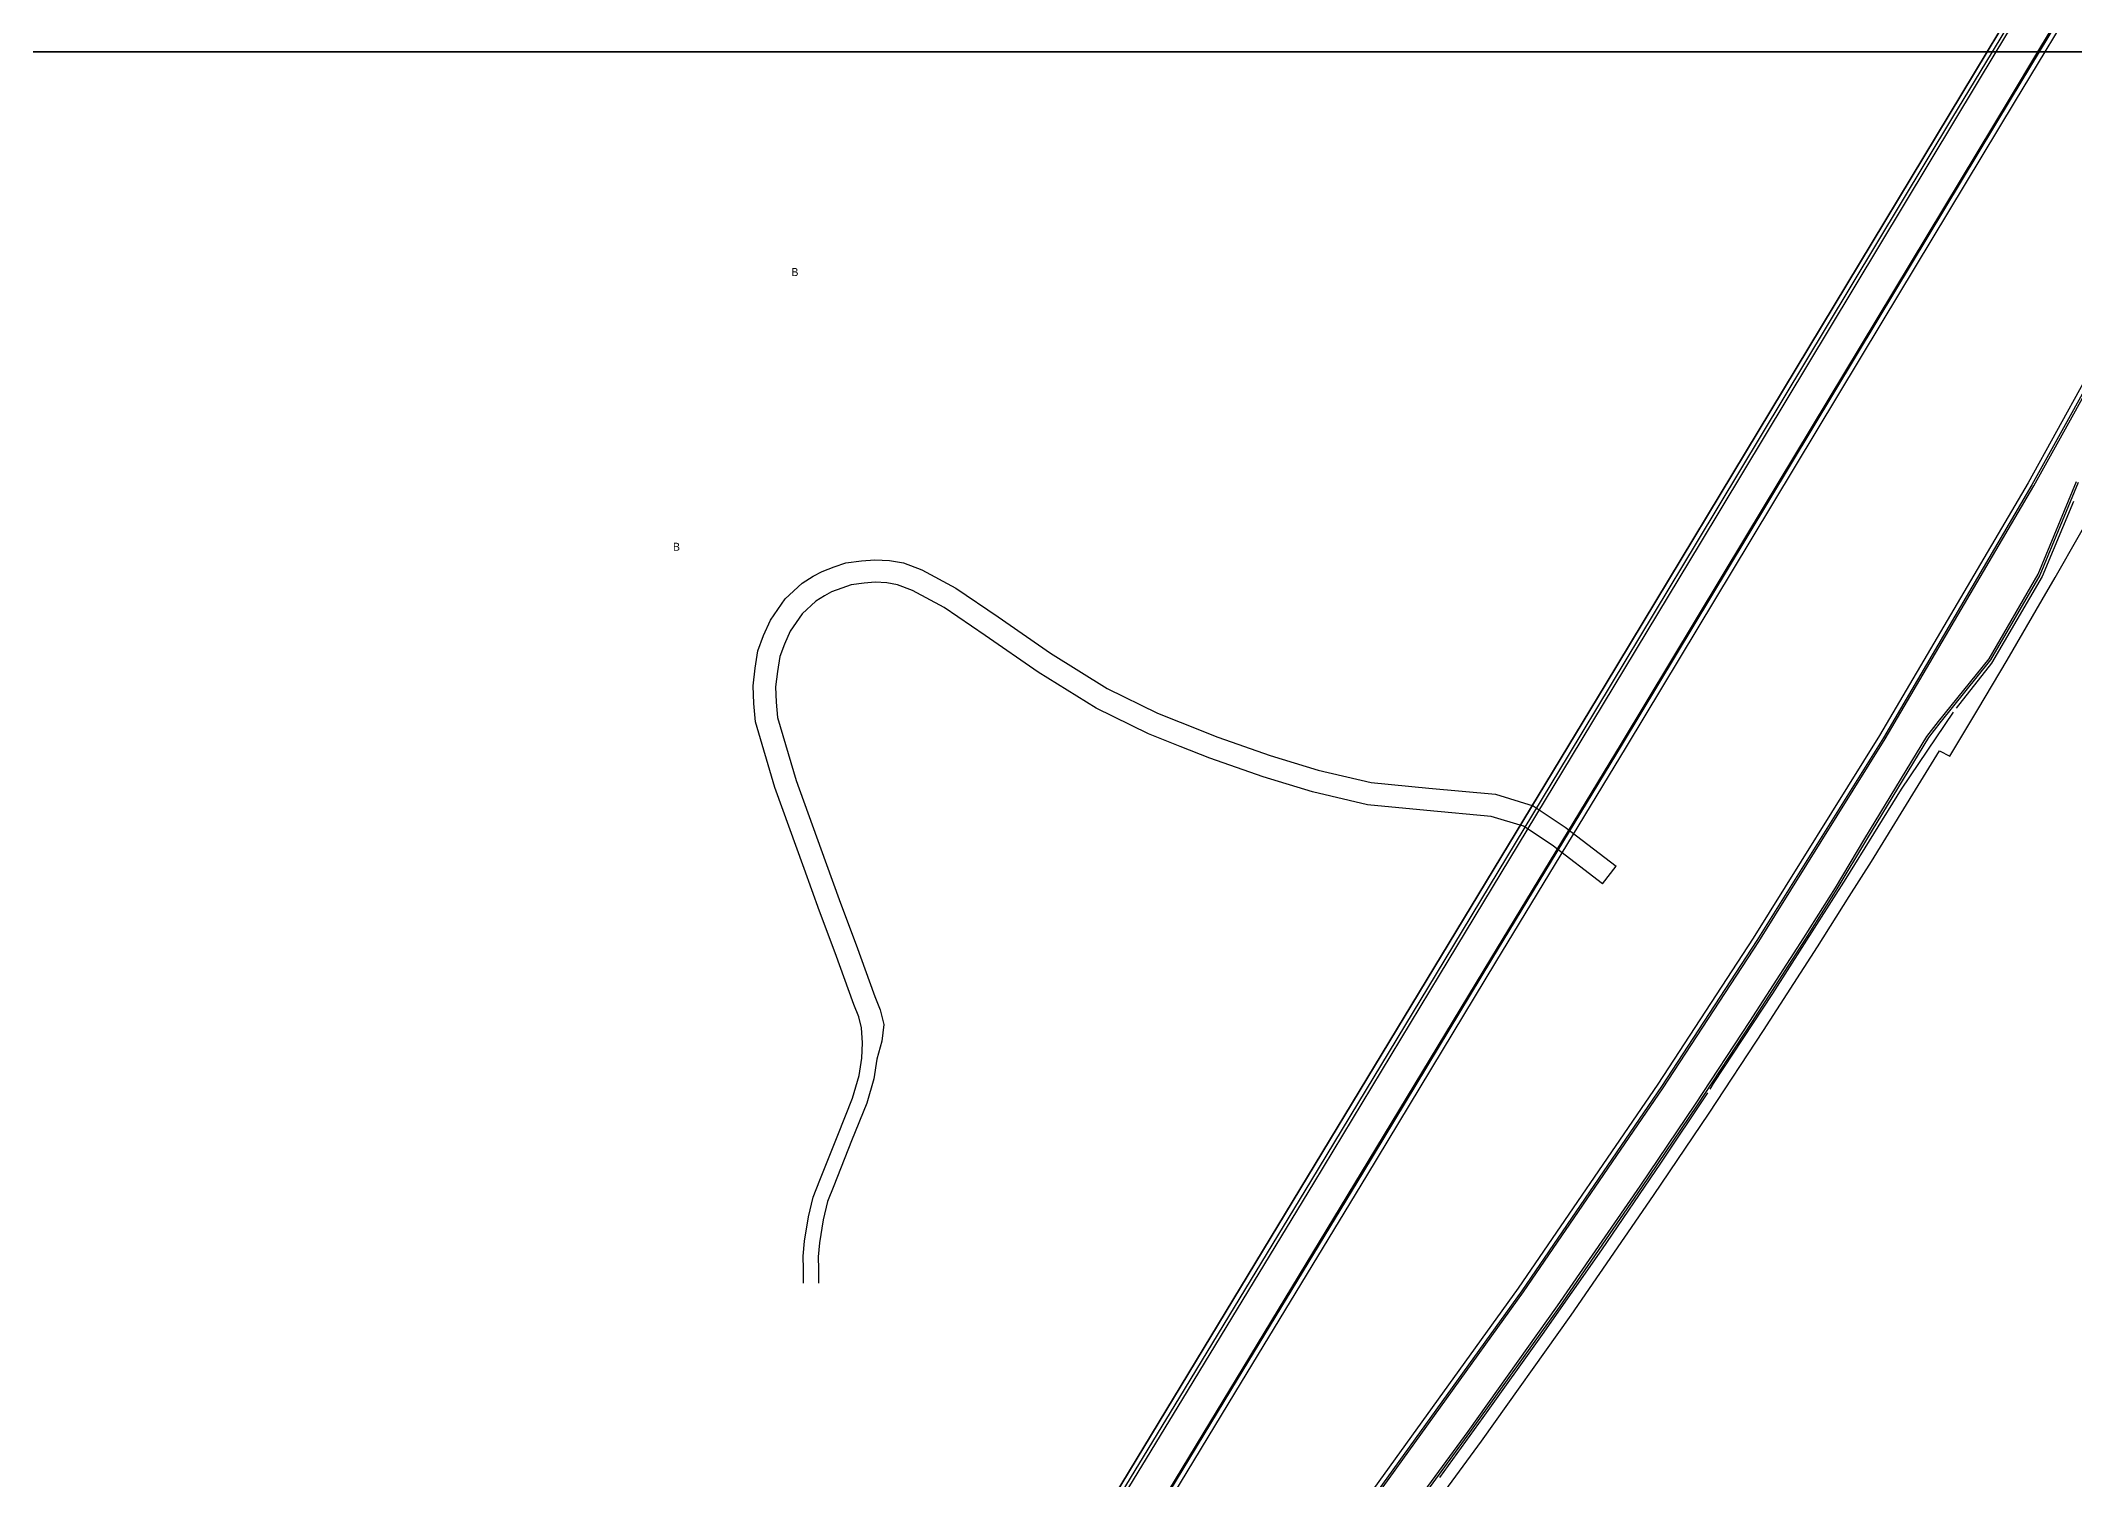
# Model space of a CAD drawing. Header units: metres. Extents: x -18400 to -16000, y -119400 to -117000.
# Drawn here: x -18110.5 to -17703.9, y -118485.4 to -118197.8 of the extents above; entities that cross this region are included whole.
import ezdxf

# ---------------------------------------------------------------- set-up
doc = ezdxf.new("R2010")
doc.units = ezdxf.units.M
doc.header["$LTSCALE"] = 2.5
for name, color, linetype in [('側溝・桝', 7, 'Continuous'), ('図郭', 7, 'Continuous'), ('歩道・分離帯・安全施設', 7, 'Continuous'), ('舗装', 7, 'Continuous'), ('道路', 7, 'Continuous')]:
    doc.layers.add(name, color=color, linetype=linetype)
doc.styles.get("Standard").update_dxf_attribs({"font": ''})
doc.styles.get('Standard').set_extended_font_data('@MS PGothic')

msp = doc.modelspace()

# ---------------------------------------------------------------- linework, layer by layer
at = {"layer": '側溝・桝'}
for points in [[(-17600, -118002.39), (-17624.58, -118042.87), (-17649.49, -118083.98), (-17675.38, -118126.85), (-17701.21, -118169.65), (-17719.53, -118200)], [(-17600, -118016.15), (-17614.84, -118040.55), (-17640.72, -118083.3), (-17666.54, -118126.08), (-17691.46, -118167.27), (-17711.2, -118200)], [(-17719.53, -118200), (-17727.8, -118213.7), (-17752.86, -118255.35), (-17778.7, -118298.19), (-17804.5, -118340.96), (-17830.87, -118384.61), (-17856.01, -118426.18), (-17882.19, -118469.26), (-17908.27, -118512.09), (-17934.39, -118555.17), (-17959.62, -118596.56), (-17992.69, -118650.74)], [(-17711.2, -118200), (-17716.71, -118209.13), (-17743.35, -118253.4), (-17769.59, -118296.92), (-17794.49, -118338.28), (-17820.62, -118381.35), (-17846.44, -118424.03), (-17871.46, -118465.28), (-17887.68, -118492), (-17902.92, -118517.06), (-17918.39, -118542.48), (-17934.56, -118569), (-17947.91, -118590.95), (-17950.74, -118595.6), (-17966.48, -118621.43), (-17982.17, -118647.26), (-17986.25, -118654.3)], [(-17865.14, -118518.54), (-17847.2, -118494), (-17814, -118447.92), (-17786.08, -118407.09), (-17766.97, -118377.87), (-17741.7, -118337.36), (-17711.99, -118286.79), (-17694.9, -118256.02), (-17665.24, -118200)], [(-17859.54, -118523), (-17842.45, -118499.57), (-17825.09, -118475.82), (-17807.19, -118450.71), (-17790.7, -118426.79), (-17779.58, -118410.37), (-17768.74, -118393.85), (-17757.95, -118377.13), (-17751.65, -118367.11), (-17745.77, -118357.25), (-17733.35, -118336.84), (-17731.04, -118333.9), (-17720.91, -118321.35), (-17711.1, -118304.44), (-17703.41, -118285.92)]]:
    msp.add_lwpolyline(points, dxfattribs=at)
at = {"layer": '図郭'}
for points in [[(-18400, -118200), (-17600, -118200), (-17600, -117600), (-18400, -117600)], [(-18400, -118800), (-17600, -118800), (-17600, -118200), (-18400, -118200)]]:
    msp.add_lwpolyline(points, close=True, dxfattribs=at)
at = {"layer": '歩道・分離帯・安全施設'}
for points in [[(-17720.25, -118200), (-17701.74, -118169.34), (-17675.91, -118126.53), (-17650.02, -118083.67), (-17625.11, -118042.55), (-17600, -118001.2)], [(-17720.25, -118200), (-17701.74, -118169.34), (-17675.91, -118126.53), (-17650.02, -118083.67), (-17625.11, -118042.55), (-17600, -118001.2)], [(-17600, -118016.62), (-17614.63, -118040.67), (-17640.51, -118083.42), (-17666.33, -118126.2), (-17691.25, -118167.4), (-17710.92, -118200)], [(-17600, -118016.62), (-17614.63, -118040.67), (-17640.51, -118083.42), (-17666.33, -118126.2), (-17691.25, -118167.4), (-17710.92, -118200)], [(-17665.71, -118200), (-17695.27, -118255.82), (-17712.35, -118286.58), (-17742.05, -118337.15), (-17767.32, -118377.64), (-17786.42, -118406.86), (-17814.34, -118447.68), (-17847.54, -118493.76), (-17891.5, -118553.9), (-17927.86, -118603.62), (-17961.95, -118650.44), (-17993.08, -118696.08), (-17996.04, -118701.01), (-17997.11, -118700.4)], [(-17665.71, -118200), (-17695.27, -118255.82), (-17712.35, -118286.58), (-17742.05, -118337.15), (-17767.32, -118377.64), (-17786.42, -118406.86), (-17814.34, -118447.68), (-17847.54, -118493.76), (-17891.5, -118553.9), (-17927.86, -118603.62), (-17961.95, -118650.44), (-17993.08, -118696.08), (-17996.04, -118701.01), (-17997.11, -118700.4)], [(-17993.16, -118650.48), (-17960.15, -118596.24), (-17934.92, -118554.86), (-17908.8, -118511.77), (-17882.72, -118468.95), (-17856.54, -118425.86), (-17831.4, -118384.3), (-17805.03, -118340.64), (-17779.23, -118297.87), (-17753.39, -118255.03), (-17728.33, -118213.39), (-17720.25, -118200)], [(-17993.16, -118650.48), (-17960.15, -118596.24), (-17934.92, -118554.86), (-17908.8, -118511.77), (-17882.72, -118468.95), (-17856.54, -118425.86), (-17831.4, -118384.3), (-17805.03, -118340.64), (-17779.23, -118297.87), (-17753.39, -118255.03), (-17728.33, -118213.39), (-17720.25, -118200)], [(-17710.92, -118200), (-17716.5, -118209.25), (-17743.14, -118253.52), (-17769.38, -118297.05), (-17794.28, -118338.4), (-17820.41, -118381.48), (-17846.23, -118424.15), (-17871.26, -118465.41), (-17887.47, -118492.13), (-17902.72, -118517.19), (-17918.18, -118542.61), (-17934.36, -118569.12), (-17947.7, -118591.08), (-17950.53, -118595.72), (-17966.27, -118621.55), (-17981.96, -118647.39), (-17986.04, -118654.42)], [(-17710.92, -118200), (-17716.5, -118209.25), (-17743.14, -118253.52), (-17769.38, -118297.05), (-17794.28, -118338.4), (-17820.41, -118381.48), (-17846.23, -118424.15), (-17871.26, -118465.41), (-17887.47, -118492.13), (-17902.72, -118517.19), (-17918.18, -118542.61), (-17934.36, -118569.12), (-17947.7, -118591.08), (-17950.53, -118595.72), (-17966.27, -118621.55), (-17981.96, -118647.39), (-17986.04, -118654.42)], [(-17703.06, -118286.09), (-17710.76, -118304.61), (-17720.6, -118321.56), (-17730.74, -118334.14), (-17733.03, -118337.07), (-17745.44, -118357.45), (-17751.32, -118367.31), (-17757.63, -118377.34), (-17768.42, -118394.06), (-17779.26, -118410.58), (-17790.38, -118427.01), (-17806.87, -118450.93), (-17824.78, -118476.05), (-17842.13, -118499.79)], [(-17703.06, -118286.09), (-17710.76, -118304.61), (-17720.6, -118321.56), (-17730.74, -118334.14), (-17733.03, -118337.07), (-17745.44, -118357.45), (-17751.32, -118367.31), (-17757.63, -118377.34), (-17768.42, -118394.06), (-17779.26, -118410.58), (-17790.38, -118427.01), (-17806.87, -118450.93), (-17824.78, -118476.05), (-17842.13, -118499.79)], [(-17704.05, -118289.88), (-17710.3, -118304.87), (-17720.42, -118322.18), (-17727.52, -118331.23)], [(-17728.1, -118332), (-17738.51, -118347.42), (-17749.58, -118365.23), (-17764.24, -118388.27), (-17776.05, -118406.27), (-17776.77, -118407.4)], [(-17777.24, -118408.09), (-17786.61, -118422.15), (-17798.44, -118439.49), (-17810.29, -118456.46), (-17822.11, -118473.02), (-17830.82, -118485.03)]]:
    msp.add_lwpolyline(points, dxfattribs=at)
at = {"layer": '道路'}
for points in [[(-17721.32, -118200), (-17690.96, -118149.65), (-17600, -117999.62)], [(-17600, -117999.62), (-17690.96, -118149.65), (-17721.32, -118200)], [(-17709.72, -118200), (-17690.37, -118167.93), (-17665.45, -118126.73), (-17639.63, -118083.95), (-17613.75, -118041.21), (-17600, -118018.59)], [(-17709.72, -118200), (-17690.37, -118167.93), (-17665.45, -118126.73), (-17639.63, -118083.95), (-17613.75, -118041.21), (-17600, -118018.59)], [(-17666.72, -118200), (-17696.06, -118255.39), (-17713.12, -118286.14), (-17742.82, -118336.68), (-17768.07, -118377.16), (-17787.17, -118406.36), (-17815.08, -118447.16), (-17848.26, -118493.23), (-17892.22, -118553.37), (-17928.58, -118603.09), (-17962.69, -118649.92), (-17993.72, -118695.42), (-17997.11, -118700.4), (-17997.36, -118700.89), (-17998.98, -118699.82)], [(-17993.97, -118650.04), (-17903.35, -118501.08), (-17797.66, -118326.62), (-17721.32, -118200)], [(-17721.32, -118200), (-17797.66, -118326.62), (-17903.35, -118501.08), (-17993.97, -118650.04)], [(-17985.23, -118654.86), (-17981.08, -118647.91), (-17965.39, -118622.09), (-17949.65, -118596.26), (-17946.83, -118591.61), (-17933.48, -118569.66), (-17917.31, -118543.14), (-17901.84, -118517.72), (-17886.59, -118492.66), (-17870.38, -118465.94), (-17845.35, -118424.69), (-17819.54, -118382.01), (-17793.4, -118338.94), (-17768.5, -118297.58), (-17742.26, -118254.05), (-17715.62, -118209.78), (-17709.72, -118200)], [(-17985.23, -118654.86), (-17981.08, -118647.91), (-17965.39, -118622.09), (-17949.65, -118596.26), (-17946.83, -118591.61), (-17933.48, -118569.66), (-17917.31, -118543.14), (-17901.84, -118517.72), (-17886.59, -118492.66), (-17870.38, -118465.94), (-17845.35, -118424.69), (-17819.54, -118382.01), (-17793.4, -118338.94), (-17768.5, -118297.58), (-17742.26, -118254.05), (-17715.62, -118209.78), (-17709.72, -118200)], [(-17696.06, -118255.39), (-17713.12, -118286.14), (-17742.82, -118336.68), (-17768.07, -118377.16), (-17787.17, -118406.36), (-17815.08, -118447.16), (-17848.26, -118493.23)], [(-17839.8, -118501.5), (-17822.43, -118477.74), (-17804.5, -118452.59), (-17787.99, -118428.64), (-17776.85, -118412.19), (-17765.99, -118395.63), (-17755.19, -118378.89), (-17748.88, -118368.86), (-17744.43, -118361.85), (-17735.61, -118347.56), (-17730.83, -118339.74), (-17728.74, -118340.82), (-17723.18, -118331.48), (-17717.27, -118321.59), (-17710.28, -118309.56), (-17707.67, -118305.09), (-17697.99, -118287.99)], [(-17839.8, -118501.5), (-17822.43, -118477.74), (-17804.5, -118452.59), (-17787.99, -118428.64), (-17776.85, -118412.19), (-17765.99, -118395.63), (-17755.19, -118378.89), (-17748.88, -118368.86), (-17744.43, -118361.85), (-17735.61, -118347.56), (-17730.83, -118339.74), (-17728.74, -118340.82), (-17723.18, -118331.48), (-17717.27, -118321.59), (-17710.28, -118309.56), (-17707.67, -118305.09), (-17697.99, -118287.99)], [(-17957.98, -118446.18), (-17958.01, -118443.37), (-17958.04, -118440.75), (-17957.76, -118437.75), (-17957, -118432.91), (-17956.03, -118428.98), (-17954.75, -118425.6), (-17951.15, -118416.59), (-17948.17, -118409.21), (-17946.87, -118404.63), (-17946.33, -118401.17), (-17946.19, -118398.14), (-17946.38, -118395.12), (-17946.91, -118392.92), (-17947.91, -118390.45), (-17951.66, -118380.09), (-17954.78, -118371.79), (-17957.88, -118363.26), (-17963.71, -118347.06), (-17967.59, -118333.95), (-17967.93, -118330.3), (-17968.08, -118326.77), (-17967.65, -118323.23), (-17967.11, -118319.74), (-17965.98, -118316.66), (-17964.59, -118313.61), (-17961.65, -118309.34), (-17958.23, -118306.23), (-17956.03, -118304.83), (-17954.23, -118303.87), (-17951.85, -118302.96), (-17949.52, -118302.18), (-17946.37, -118301.73), (-17943.7, -118301.54), (-17940.79, -118301.69), (-17937.98, -118302.17), (-17934.29, -118303.58), (-17927.49, -118307.24), (-17919.08, -118312.96), (-17908.61, -118320.24), (-17897.29, -118327.29), (-17887.2, -118332.2), (-17882.67, -118334)], [(-17882.67, -118338.84), (-17889.02, -118336.32), (-17899.47, -118331.23), (-17911.08, -118324), (-17921.63, -118316.67), (-17929.83, -118311.1), (-17936.17, -118307.68), (-17939.17, -118306.53), (-17941.29, -118306.17), (-17943.66, -118306.04), (-17945.88, -118306.2), (-17948.47, -118306.58), (-17950.34, -118307.2), (-17952.36, -118307.97), (-17953.76, -118308.72), (-17955.49, -118309.82), (-17958.24, -118312.32), (-17960.65, -118315.83), (-17961.81, -118318.38), (-17962.73, -118320.87), (-17963.19, -118323.85), (-17963.56, -118326.95), (-17963.44, -118330), (-17963.15, -118333.09), (-17959.43, -118345.66), (-17953.65, -118361.74), (-17950.57, -118370.21), (-17947.44, -118378.54), (-17943.7, -118388.84), (-17942.62, -118391.54), (-17941.91, -118394.43), (-17942.33, -118397.75), (-17943.33, -118401.4), (-17943.94, -118405.28), (-17945.33, -118410.18), (-17948.36, -118417.71), (-17951.95, -118426.68), (-17953.16, -118429.87), (-17954.05, -118433.51), (-17954.78, -118438.12), (-17955.04, -118440.87), (-17955.01, -118443.34), (-17954.98, -118446.18)], [(-17882.67, -118334), (-17875.14, -118336.99), (-17864.67, -118340.65), (-17855.04, -118343.61), (-17844.44, -118346.05), (-17832.93, -118347.21), (-17819.6, -118348.43), (-17812.08, -118350.71), (-17805.65, -118354.97), (-17795.47, -118362.79)], [(-17798.21, -118366.35), (-17808.26, -118358.63), (-17814.02, -118354.82), (-17820.47, -118352.87), (-17833.36, -118351.68), (-17845.17, -118350.51), (-17856.21, -118347.96), (-17866.07, -118344.92), (-17876.72, -118341.21), (-17882.67, -118338.84)], [(-17798.21, -118366.35), (-17795.47, -118362.79)]]:
    msp.add_lwpolyline(points, dxfattribs=at)

# ---------------------------------------------------------------- texts
at = {"layer": '舗装'}
for p in [(-17960.39, -118244.82), (-17984.08, -118299.74)]:
    msp.add_text('B', height=1.6, dxfattribs=at).set_placement(p)

doc.saveas('drawing.dxf')
